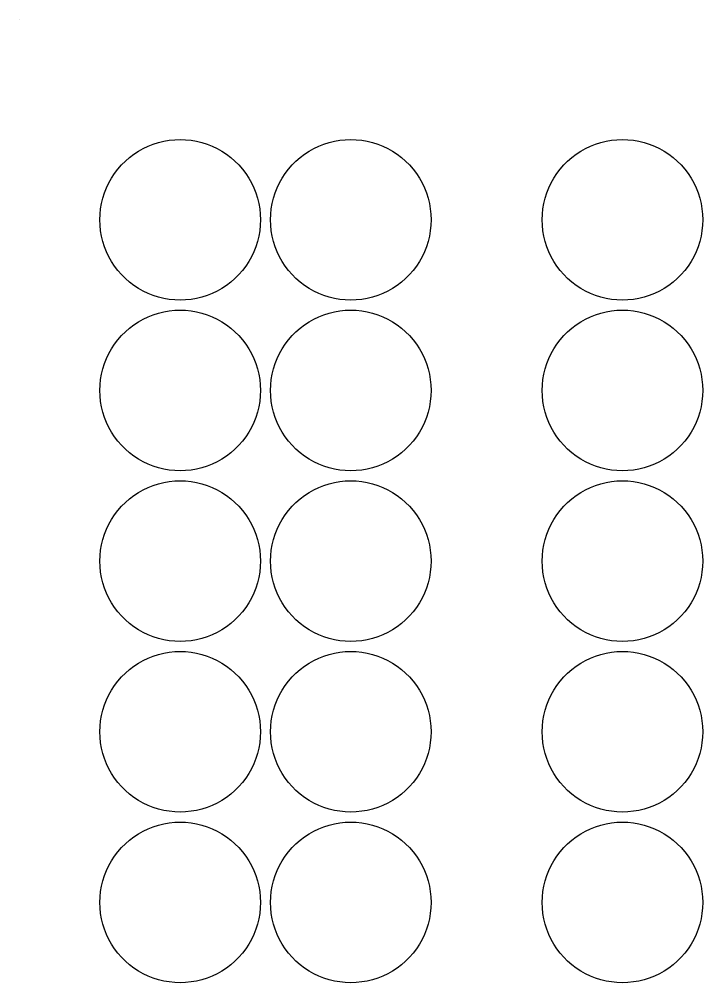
# Model space of a CAD drawing. Extents: x 0 to 279, y 0 to 216.
# Drawn here: x 0 to 136.2, y 23.9 to 215.9 of the extents above; entities that cross this region are included whole.
import ezdxf

# ---------------------------------------------------------------- set-up
doc = ezdxf.new("R2010")
doc.units = 0
doc.layers.add('ANCHOR', color=7, linetype='CONTINUOUS')
doc.layers.add('CUT', color=1, linetype='CONTINUOUS')

msp = doc.modelspace()

# ---------------------------------------------------------------- linework, layer by layer
at = {"layer": 'ANCHOR'}
msp.add_lwpolyline([(0, 215.9), (0.01, 215.9), (0.01, 215.89), (0, 215.89)], close=True, dxfattribs=at)
at = {"layer": 'CUT'}
for points in [[(48.066, 175.95), (48.0287, 174.8581), (47.917, 173.7713), (47.7313, 172.6947), (47.4727, 171.6333), (47.1422, 170.5919), (46.7414, 169.5756), (46.2722, 168.589), (45.7367, 167.6367), (45.1375, 166.7231), (44.4774, 165.8526), (43.7594, 165.0291), (42.9869, 164.2566), (42.1634, 163.5386), (41.2929, 162.8785), (40.3793, 162.2793), (39.427, 161.7438), (38.4404, 161.2746), (37.4241, 160.8738), (36.3827, 160.5433), (35.3213, 160.2847), (34.2447, 160.099), (33.1579, 159.9873), (32.066, 159.95), (30.9741, 159.9873), (29.8873, 160.099), (28.8107, 160.2847), (27.7493, 160.5433), (26.7079, 160.8738), (25.6916, 161.2746), (24.705, 161.7438), (23.7527, 162.2793), (22.8391, 162.8785), (21.9686, 163.5386), (21.1451, 164.2566), (20.3726, 165.0291), (19.6546, 165.8526), (18.9945, 166.7231), (18.3953, 167.6367), (17.8598, 168.589), (17.3906, 169.5756), (16.9898, 170.5919), (16.6593, 171.6333), (16.4007, 172.6947), (16.215, 173.7713), (16.1033, 174.8581), (16.066, 175.95), (16.1033, 177.0419), (16.215, 178.1287), (16.4007, 179.2053), (16.6593, 180.2667), (16.9898, 181.3081), (17.3906, 182.3244), (17.8598, 183.311), (18.3953, 184.2633), (18.9945, 185.1769), (19.6546, 186.0474), (20.3726, 186.8709), (21.1451, 187.6434), (21.9686, 188.3614), (22.8391, 189.0215), (23.7527, 189.6207), (24.705, 190.1562), (25.6916, 190.6254), (26.7079, 191.0262), (27.7493, 191.3567), (28.8107, 191.6153), (29.8873, 191.801), (30.9741, 191.9127), (32.066, 191.95), (33.1579, 191.9127), (34.2447, 191.801), (35.3213, 191.6153), (36.3827, 191.3567), (37.4241, 191.0262), (38.4404, 190.6254), (39.427, 190.1562), (40.3793, 189.6207), (41.2929, 189.0215), (42.1634, 188.3614), (42.9869, 187.6434), (43.7594, 186.8709), (44.4774, 186.0474), (45.1375, 185.1769), (45.7367, 184.2633), (46.2722, 183.311), (46.7414, 182.3244), (47.1422, 181.3081), (47.4727, 180.2667), (47.7313, 179.2053), (47.917, 178.1287), (48.0287, 177.0419)], [(82.066, 175.95), (82.0287, 174.8581), (81.917, 173.7713), (81.7313, 172.6947), (81.4727, 171.6333), (81.1422, 170.5919), (80.7414, 169.5756), (80.2722, 168.589), (79.7367, 167.6367), (79.1375, 166.7231), (78.4774, 165.8526), (77.7594, 165.0291), (76.9869, 164.2566), (76.1634, 163.5386), (75.2929, 162.8785), (74.3793, 162.2793), (73.427, 161.7438), (72.4404, 161.2746), (71.4241, 160.8738), (70.3827, 160.5433), (69.3213, 160.2847), (68.2447, 160.099), (67.1579, 159.9873), (66.066, 159.95), (64.9741, 159.9873), (63.8873, 160.099), (62.8107, 160.2847), (61.7493, 160.5433), (60.7079, 160.8738), (59.6916, 161.2746), (58.705, 161.7438), (57.7527, 162.2793), (56.8391, 162.8785), (55.9686, 163.5386), (55.1451, 164.2566), (54.3726, 165.0291), (53.6546, 165.8526), (52.9945, 166.7231), (52.3953, 167.6367), (51.8598, 168.589), (51.3906, 169.5756), (50.9898, 170.5919), (50.6593, 171.6333), (50.4007, 172.6947), (50.215, 173.7713), (50.1033, 174.8581), (50.066, 175.95), (50.1033, 177.0419), (50.215, 178.1287), (50.4007, 179.2053), (50.6593, 180.2667), (50.9898, 181.3081), (51.3906, 182.3244), (51.8598, 183.311), (52.3953, 184.2633), (52.9945, 185.1769), (53.6546, 186.0474), (54.3726, 186.8709), (55.1451, 187.6434), (55.9686, 188.3614), (56.8391, 189.0215), (57.7527, 189.6207), (58.705, 190.1562), (59.6916, 190.6254), (60.7079, 191.0262), (61.7493, 191.3567), (62.8107, 191.6153), (63.8873, 191.801), (64.9741, 191.9127), (66.066, 191.95), (67.1579, 191.9127), (68.2447, 191.801), (69.3213, 191.6153), (70.3827, 191.3567), (71.4241, 191.0262), (72.4404, 190.6254), (73.427, 190.1562), (74.3793, 189.6207), (75.2929, 189.0215), (76.1634, 188.3614), (76.9869, 187.6434), (77.7594, 186.8709), (78.4774, 186.0474), (79.1375, 185.1769), (79.7367, 184.2633), (80.2722, 183.311), (80.7414, 182.3244), (81.1422, 181.3081), (81.4727, 180.2667), (81.7313, 179.2053), (81.917, 178.1287), (82.0287, 177.0419)], [(136.201, 175.95), (136.1637, 174.8581), (136.052, 173.7713), (135.8663, 172.6947), (135.6077, 171.6333), (135.2772, 170.5919), (134.8764, 169.5756), (134.4072, 168.589), (133.8717, 167.6367), (133.2725, 166.7231), (132.6124, 165.8526), (131.8944, 165.0291), (131.1219, 164.2566), (130.2984, 163.5386), (129.4279, 162.8785), (128.5143, 162.2793), (127.562, 161.7438), (126.5754, 161.2746), (125.5591, 160.8738), (124.5177, 160.5433), (123.4563, 160.2847), (122.3797, 160.099), (121.2929, 159.9873), (120.201, 159.95), (119.1091, 159.9873), (118.0223, 160.099), (116.9457, 160.2847), (115.8843, 160.5433), (114.8429, 160.8738), (113.8266, 161.2746), (112.84, 161.7438), (111.8877, 162.2793), (110.9741, 162.8785), (110.1036, 163.5386), (109.2801, 164.2566), (108.5076, 165.0291), (107.7896, 165.8526), (107.1295, 166.7231), (106.5303, 167.6367), (105.9948, 168.589), (105.5256, 169.5756), (105.1248, 170.5919), (104.7943, 171.6333), (104.5357, 172.6947), (104.35, 173.7713), (104.2383, 174.8581), (104.201, 175.95), (104.2383, 177.0419), (104.35, 178.1287), (104.5357, 179.2053), (104.7943, 180.2667), (105.1248, 181.3081), (105.5256, 182.3244), (105.9948, 183.311), (106.5303, 184.2633), (107.1295, 185.1769), (107.7896, 186.0474), (108.5076, 186.8709), (109.2801, 187.6434), (110.1036, 188.3614), (110.9741, 189.0215), (111.8877, 189.6207), (112.84, 190.1562), (113.8266, 190.6254), (114.8429, 191.0262), (115.8843, 191.3567), (116.9457, 191.6153), (118.0223, 191.801), (119.1091, 191.9127), (120.201, 191.95), (121.2929, 191.9127), (122.3797, 191.801), (123.4563, 191.6153), (124.5177, 191.3567), (125.5591, 191.0262), (126.5754, 190.6254), (127.562, 190.1562), (128.5143, 189.6207), (129.4279, 189.0215), (130.2984, 188.3614), (131.1219, 187.6434), (131.8944, 186.8709), (132.6124, 186.0474), (133.2725, 185.1769), (133.8717, 184.2633), (134.4072, 183.311), (134.8764, 182.3244), (135.2772, 181.3081), (135.6077, 180.2667), (135.8663, 179.2053), (136.052, 178.1287), (136.1637, 177.0419)], [(48.066, 141.95), (48.0287, 140.8581), (47.917, 139.7713), (47.7313, 138.6947), (47.4727, 137.6333), (47.1422, 136.5919), (46.7414, 135.5756), (46.2722, 134.589), (45.7367, 133.6367), (45.1375, 132.7231), (44.4774, 131.8526), (43.7594, 131.0291), (42.9869, 130.2566), (42.1634, 129.5386), (41.2929, 128.8785), (40.3793, 128.2793), (39.427, 127.7438), (38.4404, 127.2746), (37.4241, 126.8738), (36.3827, 126.5433), (35.3213, 126.2847), (34.2447, 126.099), (33.1579, 125.9873), (32.066, 125.95), (30.9741, 125.9873), (29.8873, 126.099), (28.8107, 126.2847), (27.7493, 126.5433), (26.7079, 126.8738), (25.6916, 127.2746), (24.705, 127.7438), (23.7527, 128.2793), (22.8391, 128.8785), (21.9686, 129.5386), (21.1451, 130.2566), (20.3726, 131.0291), (19.6546, 131.8526), (18.9945, 132.7231), (18.3953, 133.6367), (17.8598, 134.589), (17.3906, 135.5756), (16.9898, 136.5919), (16.6593, 137.6333), (16.4007, 138.6947), (16.215, 139.7713), (16.1033, 140.8581), (16.066, 141.95), (16.1033, 143.0419), (16.215, 144.1287), (16.4007, 145.2053), (16.6593, 146.2667), (16.9898, 147.3081), (17.3906, 148.3244), (17.8598, 149.311), (18.3953, 150.2633), (18.9945, 151.1769), (19.6546, 152.0474), (20.3726, 152.8709), (21.1451, 153.6434), (21.9686, 154.3614), (22.8391, 155.0215), (23.7527, 155.6207), (24.705, 156.1562), (25.6916, 156.6254), (26.7079, 157.0262), (27.7493, 157.3567), (28.8107, 157.6153), (29.8873, 157.801), (30.9741, 157.9127), (32.066, 157.95), (33.1579, 157.9127), (34.2447, 157.801), (35.3213, 157.6153), (36.3827, 157.3567), (37.4241, 157.0262), (38.4404, 156.6254), (39.427, 156.1562), (40.3793, 155.6207), (41.2929, 155.0215), (42.1634, 154.3614), (42.9869, 153.6434), (43.7594, 152.8709), (44.4774, 152.0474), (45.1375, 151.1769), (45.7367, 150.2633), (46.2722, 149.311), (46.7414, 148.3244), (47.1422, 147.3081), (47.4727, 146.2667), (47.7313, 145.2053), (47.917, 144.1287), (48.0287, 143.0419)], [(82.066, 141.95), (82.0287, 140.8581), (81.917, 139.7713), (81.7313, 138.6947), (81.4727, 137.6333), (81.1422, 136.5919), (80.7414, 135.5756), (80.2722, 134.589), (79.7367, 133.6367), (79.1375, 132.7231), (78.4774, 131.8526), (77.7594, 131.0291), (76.9869, 130.2566), (76.1634, 129.5386), (75.2929, 128.8785), (74.3793, 128.2793), (73.427, 127.7438), (72.4404, 127.2746), (71.4241, 126.8738), (70.3827, 126.5433), (69.3213, 126.2847), (68.2447, 126.099), (67.1579, 125.9873), (66.066, 125.95), (64.9741, 125.9873), (63.8873, 126.099), (62.8107, 126.2847), (61.7493, 126.5433), (60.7079, 126.8738), (59.6916, 127.2746), (58.705, 127.7438), (57.7527, 128.2793), (56.8391, 128.8785), (55.9686, 129.5386), (55.1451, 130.2566), (54.3726, 131.0291), (53.6546, 131.8526), (52.9945, 132.7231), (52.3953, 133.6367), (51.8598, 134.589), (51.3906, 135.5756), (50.9898, 136.5919), (50.6593, 137.6333), (50.4007, 138.6947), (50.215, 139.7713), (50.1033, 140.8581), (50.066, 141.95), (50.1033, 143.0419), (50.215, 144.1287), (50.4007, 145.2053), (50.6593, 146.2667), (50.9898, 147.3081), (51.3906, 148.3244), (51.8598, 149.311), (52.3953, 150.2633), (52.9945, 151.1769), (53.6546, 152.0474), (54.3726, 152.8709), (55.1451, 153.6434), (55.9686, 154.3614), (56.8391, 155.0215), (57.7527, 155.6207), (58.705, 156.1562), (59.6916, 156.6254), (60.7079, 157.0262), (61.7493, 157.3567), (62.8107, 157.6153), (63.8873, 157.801), (64.9741, 157.9127), (66.066, 157.95), (67.1579, 157.9127), (68.2447, 157.801), (69.3213, 157.6153), (70.3827, 157.3567), (71.4241, 157.0262), (72.4404, 156.6254), (73.427, 156.1562), (74.3793, 155.6207), (75.2929, 155.0215), (76.1634, 154.3614), (76.9869, 153.6434), (77.7594, 152.8709), (78.4774, 152.0474), (79.1375, 151.1769), (79.7367, 150.2633), (80.2722, 149.311), (80.7414, 148.3244), (81.1422, 147.3081), (81.4727, 146.2667), (81.7313, 145.2053), (81.917, 144.1287), (82.0287, 143.0419)], [(136.201, 141.95), (136.1637, 140.8581), (136.052, 139.7713), (135.8663, 138.6947), (135.6077, 137.6333), (135.2772, 136.5919), (134.8764, 135.5756), (134.4072, 134.589), (133.8717, 133.6367), (133.2725, 132.7231), (132.6124, 131.8526), (131.8944, 131.0291), (131.1219, 130.2566), (130.2984, 129.5386), (129.4279, 128.8785), (128.5143, 128.2793), (127.562, 127.7438), (126.5754, 127.2746), (125.5591, 126.8738), (124.5177, 126.5433), (123.4563, 126.2847), (122.3797, 126.099), (121.2929, 125.9873), (120.201, 125.95), (119.1091, 125.9873), (118.0223, 126.099), (116.9457, 126.2847), (115.8843, 126.5433), (114.8429, 126.8738), (113.8266, 127.2746), (112.84, 127.7438), (111.8877, 128.2793), (110.9741, 128.8785), (110.1036, 129.5386), (109.2801, 130.2566), (108.5076, 131.0291), (107.7896, 131.8526), (107.1295, 132.7231), (106.5303, 133.6367), (105.9948, 134.589), (105.5256, 135.5756), (105.1248, 136.5919), (104.7943, 137.6333), (104.5357, 138.6947), (104.35, 139.7713), (104.2383, 140.8581), (104.201, 141.95), (104.2383, 143.0419), (104.35, 144.1287), (104.5357, 145.2053), (104.7943, 146.2667), (105.1248, 147.3081), (105.5256, 148.3244), (105.9948, 149.311), (106.5303, 150.2633), (107.1295, 151.1769), (107.7896, 152.0474), (108.5076, 152.8709), (109.2801, 153.6434), (110.1036, 154.3614), (110.9741, 155.0215), (111.8877, 155.6207), (112.84, 156.1562), (113.8266, 156.6254), (114.8429, 157.0262), (115.8843, 157.3567), (116.9457, 157.6153), (118.0223, 157.801), (119.1091, 157.9127), (120.201, 157.95), (121.2929, 157.9127), (122.3797, 157.801), (123.4563, 157.6153), (124.5177, 157.3567), (125.5591, 157.0262), (126.5754, 156.6254), (127.562, 156.1562), (128.5143, 155.6207), (129.4279, 155.0215), (130.2984, 154.3614), (131.1219, 153.6434), (131.8944, 152.8709), (132.6124, 152.0474), (133.2725, 151.1769), (133.8717, 150.2633), (134.4072, 149.311), (134.8764, 148.3244), (135.2772, 147.3081), (135.6077, 146.2667), (135.8663, 145.2053), (136.052, 144.1287), (136.1637, 143.0419)], [(48.066, 107.95), (48.0287, 106.8581), (47.917, 105.7713), (47.7313, 104.6947), (47.4727, 103.6333), (47.1422, 102.5919), (46.7414, 101.5756), (46.2722, 100.589), (45.7367, 99.6367), (45.1375, 98.7231), (44.4774, 97.8526), (43.7594, 97.0291), (42.9869, 96.2566), (42.1634, 95.5386), (41.2929, 94.8785), (40.3793, 94.2793), (39.427, 93.7438), (38.4404, 93.2746), (37.4241, 92.8738), (36.3827, 92.5433), (35.3213, 92.2847), (34.2447, 92.099), (33.1579, 91.9873), (32.066, 91.95), (30.9741, 91.9873), (29.8873, 92.099), (28.8107, 92.2847), (27.7493, 92.5433), (26.7079, 92.8738), (25.6916, 93.2746), (24.705, 93.7438), (23.7527, 94.2793), (22.8391, 94.8785), (21.9686, 95.5386), (21.1451, 96.2566), (20.3726, 97.0291), (19.6546, 97.8526), (18.9945, 98.7231), (18.3953, 99.6367), (17.8598, 100.589), (17.3906, 101.5756), (16.9898, 102.5919), (16.6593, 103.6333), (16.4007, 104.6947), (16.215, 105.7713), (16.1033, 106.8581), (16.066, 107.95), (16.1033, 109.0419), (16.215, 110.1287), (16.4007, 111.2053), (16.6593, 112.2667), (16.9898, 113.3081), (17.3906, 114.3244), (17.8598, 115.311), (18.3953, 116.2633), (18.9945, 117.1769), (19.6546, 118.0474), (20.3726, 118.8709), (21.1451, 119.6434), (21.9686, 120.3614), (22.8391, 121.0215), (23.7527, 121.6207), (24.705, 122.1562), (25.6916, 122.6254), (26.7079, 123.0262), (27.7493, 123.3567), (28.8107, 123.6153), (29.8873, 123.801), (30.9741, 123.9127), (32.066, 123.95), (33.1579, 123.9127), (34.2447, 123.801), (35.3213, 123.6153), (36.3827, 123.3567), (37.4241, 123.0262), (38.4404, 122.6254), (39.427, 122.1562), (40.3793, 121.6207), (41.2929, 121.0215), (42.1634, 120.3614), (42.9869, 119.6434), (43.7594, 118.8709), (44.4774, 118.0474), (45.1375, 117.1769), (45.7367, 116.2633), (46.2722, 115.311), (46.7414, 114.3244), (47.1422, 113.3081), (47.4727, 112.2667), (47.7313, 111.2053), (47.917, 110.1287), (48.0287, 109.0419)], [(82.066, 107.95), (82.0287, 106.8581), (81.917, 105.7713), (81.7313, 104.6947), (81.4727, 103.6333), (81.1422, 102.5919), (80.7414, 101.5756), (80.2722, 100.589), (79.7367, 99.6367), (79.1375, 98.7231), (78.4774, 97.8526), (77.7594, 97.0291), (76.9869, 96.2566), (76.1634, 95.5386), (75.2929, 94.8785), (74.3793, 94.2793), (73.427, 93.7438), (72.4404, 93.2746), (71.4241, 92.8738), (70.3827, 92.5433), (69.3213, 92.2847), (68.2447, 92.099), (67.1579, 91.9873), (66.066, 91.95), (64.9741, 91.9873), (63.8873, 92.099), (62.8107, 92.2847), (61.7493, 92.5433), (60.7079, 92.8738), (59.6916, 93.2746), (58.705, 93.7438), (57.7527, 94.2793), (56.8391, 94.8785), (55.9686, 95.5386), (55.1451, 96.2566), (54.3726, 97.0291), (53.6546, 97.8526), (52.9945, 98.7231), (52.3953, 99.6367), (51.8598, 100.589), (51.3906, 101.5756), (50.9898, 102.5919), (50.6593, 103.6333), (50.4007, 104.6947), (50.215, 105.7713), (50.1033, 106.8581), (50.066, 107.95), (50.1033, 109.0419), (50.215, 110.1287), (50.4007, 111.2053), (50.6593, 112.2667), (50.9898, 113.3081), (51.3906, 114.3244), (51.8598, 115.311), (52.3953, 116.2633), (52.9945, 117.1769), (53.6546, 118.0474), (54.3726, 118.8709), (55.1451, 119.6434), (55.9686, 120.3614), (56.8391, 121.0215), (57.7527, 121.6207), (58.705, 122.1562), (59.6916, 122.6254), (60.7079, 123.0262), (61.7493, 123.3567), (62.8107, 123.6153), (63.8873, 123.801), (64.9741, 123.9127), (66.066, 123.95), (67.1579, 123.9127), (68.2447, 123.801), (69.3213, 123.6153), (70.3827, 123.3567), (71.4241, 123.0262), (72.4404, 122.6254), (73.427, 122.1562), (74.3793, 121.6207), (75.2929, 121.0215), (76.1634, 120.3614), (76.9869, 119.6434), (77.7594, 118.8709), (78.4774, 118.0474), (79.1375, 117.1769), (79.7367, 116.2633), (80.2722, 115.311), (80.7414, 114.3244), (81.1422, 113.3081), (81.4727, 112.2667), (81.7313, 111.2053), (81.917, 110.1287), (82.0287, 109.0419)], [(136.201, 107.95), (136.1637, 106.8581), (136.052, 105.7713), (135.8663, 104.6947), (135.6077, 103.6333), (135.2772, 102.5919), (134.8764, 101.5756), (134.4072, 100.589), (133.8717, 99.6367), (133.2725, 98.7231), (132.6124, 97.8526), (131.8944, 97.0291), (131.1219, 96.2566), (130.2984, 95.5386), (129.4279, 94.8785), (128.5143, 94.2793), (127.562, 93.7438), (126.5754, 93.2746), (125.5591, 92.8738), (124.5177, 92.5433), (123.4563, 92.2847), (122.3797, 92.099), (121.2929, 91.9873), (120.201, 91.95), (119.1091, 91.9873), (118.0223, 92.099), (116.9457, 92.2847), (115.8843, 92.5433), (114.8429, 92.8738), (113.8266, 93.2746), (112.84, 93.7438), (111.8877, 94.2793), (110.9741, 94.8785), (110.1036, 95.5386), (109.2801, 96.2566), (108.5076, 97.0291), (107.7896, 97.8526), (107.1295, 98.7231), (106.5303, 99.6367), (105.9948, 100.589), (105.5256, 101.5756), (105.1248, 102.5919), (104.7943, 103.6333), (104.5357, 104.6947), (104.35, 105.7713), (104.2383, 106.8581), (104.201, 107.95), (104.2383, 109.0419), (104.35, 110.1287), (104.5357, 111.2053), (104.7943, 112.2667), (105.1248, 113.3081), (105.5256, 114.3244), (105.9948, 115.311), (106.5303, 116.2633), (107.1295, 117.1769), (107.7896, 118.0474), (108.5076, 118.8709), (109.2801, 119.6434), (110.1036, 120.3614), (110.9741, 121.0215), (111.8877, 121.6207), (112.84, 122.1562), (113.8266, 122.6254), (114.8429, 123.0262), (115.8843, 123.3567), (116.9457, 123.6153), (118.0223, 123.801), (119.1091, 123.9127), (120.201, 123.95), (121.2929, 123.9127), (122.3797, 123.801), (123.4563, 123.6153), (124.5177, 123.3567), (125.5591, 123.0262), (126.5754, 122.6254), (127.562, 122.1562), (128.5143, 121.6207), (129.4279, 121.0215), (130.2984, 120.3614), (131.1219, 119.6434), (131.8944, 118.8709), (132.6124, 118.0474), (133.2725, 117.1769), (133.8717, 116.2633), (134.4072, 115.311), (134.8764, 114.3244), (135.2772, 113.3081), (135.6077, 112.2667), (135.8663, 111.2053), (136.052, 110.1287), (136.1637, 109.0419)], [(48.066, 73.95), (48.0287, 72.8581), (47.917, 71.7713), (47.7313, 70.6947), (47.4727, 69.6333), (47.1422, 68.5919), (46.7414, 67.5756), (46.2722, 66.589), (45.7367, 65.6367), (45.1375, 64.7231), (44.4774, 63.8526), (43.7594, 63.0291), (42.9869, 62.2566), (42.1634, 61.5386), (41.2929, 60.8785), (40.3793, 60.2793), (39.427, 59.7438), (38.4404, 59.2746), (37.4241, 58.8738), (36.3827, 58.5433), (35.3213, 58.2847), (34.2447, 58.099), (33.1579, 57.9873), (32.066, 57.95), (30.9741, 57.9873), (29.8873, 58.099), (28.8107, 58.2847), (27.7493, 58.5433), (26.7079, 58.8738), (25.6916, 59.2746), (24.705, 59.7438), (23.7527, 60.2793), (22.8391, 60.8785), (21.9686, 61.5386), (21.1451, 62.2566), (20.3726, 63.0291), (19.6546, 63.8526), (18.9945, 64.7231), (18.3953, 65.6367), (17.8598, 66.589), (17.3906, 67.5756), (16.9898, 68.5919), (16.6593, 69.6333), (16.4007, 70.6947), (16.215, 71.7713), (16.1033, 72.8581), (16.066, 73.95), (16.1033, 75.0419), (16.215, 76.1287), (16.4007, 77.2053), (16.6593, 78.2667), (16.9898, 79.3081), (17.3906, 80.3244), (17.8598, 81.311), (18.3953, 82.2633), (18.9945, 83.1769), (19.6546, 84.0474), (20.3726, 84.8709), (21.1451, 85.6434), (21.9686, 86.3614), (22.8391, 87.0215), (23.7527, 87.6207), (24.705, 88.1562), (25.6916, 88.6254), (26.7079, 89.0262), (27.7493, 89.3567), (28.8107, 89.6153), (29.8873, 89.801), (30.9741, 89.9127), (32.066, 89.95), (33.1579, 89.9127), (34.2447, 89.801), (35.3213, 89.6153), (36.3827, 89.3567), (37.4241, 89.0262), (38.4404, 88.6254), (39.427, 88.1562), (40.3793, 87.6207), (41.2929, 87.0215), (42.1634, 86.3614), (42.9869, 85.6434), (43.7594, 84.8709), (44.4774, 84.0474), (45.1375, 83.1769), (45.7367, 82.2633), (46.2722, 81.311), (46.7414, 80.3244), (47.1422, 79.3081), (47.4727, 78.2667), (47.7313, 77.2053), (47.917, 76.1287), (48.0287, 75.0419)], [(82.066, 73.95), (82.0287, 72.8581), (81.917, 71.7713), (81.7313, 70.6947), (81.4727, 69.6333), (81.1422, 68.5919), (80.7414, 67.5756), (80.2722, 66.589), (79.7367, 65.6367), (79.1375, 64.7231), (78.4774, 63.8526), (77.7594, 63.0291), (76.9869, 62.2566), (76.1634, 61.5386), (75.2929, 60.8785), (74.3793, 60.2793), (73.427, 59.7438), (72.4404, 59.2746), (71.4241, 58.8738), (70.3827, 58.5433), (69.3213, 58.2847), (68.2447, 58.099), (67.1579, 57.9873), (66.066, 57.95), (64.9741, 57.9873), (63.8873, 58.099), (62.8107, 58.2847), (61.7493, 58.5433), (60.7079, 58.8738), (59.6916, 59.2746), (58.705, 59.7438), (57.7527, 60.2793), (56.8391, 60.8785), (55.9686, 61.5386), (55.1451, 62.2566), (54.3726, 63.0291), (53.6546, 63.8526), (52.9945, 64.7231), (52.3953, 65.6367), (51.8598, 66.589), (51.3906, 67.5756), (50.9898, 68.5919), (50.6593, 69.6333), (50.4007, 70.6947), (50.215, 71.7713), (50.1033, 72.8581), (50.066, 73.95), (50.1033, 75.0419), (50.215, 76.1287), (50.4007, 77.2053), (50.6593, 78.2667), (50.9898, 79.3081), (51.3906, 80.3244), (51.8598, 81.311), (52.3953, 82.2633), (52.9945, 83.1769), (53.6546, 84.0474), (54.3726, 84.8709), (55.1451, 85.6434), (55.9686, 86.3614), (56.8391, 87.0215), (57.7527, 87.6207), (58.705, 88.1562), (59.6916, 88.6254), (60.7079, 89.0262), (61.7493, 89.3567), (62.8107, 89.6153), (63.8873, 89.801), (64.9741, 89.9127), (66.066, 89.95), (67.1579, 89.9127), (68.2447, 89.801), (69.3213, 89.6153), (70.3827, 89.3567), (71.4241, 89.0262), (72.4404, 88.6254), (73.427, 88.1562), (74.3793, 87.6207), (75.2929, 87.0215), (76.1634, 86.3614), (76.9869, 85.6434), (77.7594, 84.8709), (78.4774, 84.0474), (79.1375, 83.1769), (79.7367, 82.2633), (80.2722, 81.311), (80.7414, 80.3244), (81.1422, 79.3081), (81.4727, 78.2667), (81.7313, 77.2053), (81.917, 76.1287), (82.0287, 75.0419)], [(136.201, 73.95), (136.1637, 72.8581), (136.052, 71.7713), (135.8663, 70.6947), (135.6077, 69.6333), (135.2772, 68.5919), (134.8764, 67.5756), (134.4072, 66.589), (133.8717, 65.6367), (133.2725, 64.7231), (132.6124, 63.8526), (131.8944, 63.0291), (131.1219, 62.2566), (130.2984, 61.5386), (129.4279, 60.8785), (128.5143, 60.2793), (127.562, 59.7438), (126.5754, 59.2746), (125.5591, 58.8738), (124.5177, 58.5433), (123.4563, 58.2847), (122.3797, 58.099), (121.2929, 57.9873), (120.201, 57.95), (119.1091, 57.9873), (118.0223, 58.099), (116.9457, 58.2847), (115.8843, 58.5433), (114.8429, 58.8738), (113.8266, 59.2746), (112.84, 59.7438), (111.8877, 60.2793), (110.9741, 60.8785), (110.1036, 61.5386), (109.2801, 62.2566), (108.5076, 63.0291), (107.7896, 63.8526), (107.1295, 64.7231), (106.5303, 65.6367), (105.9948, 66.589), (105.5256, 67.5756), (105.1248, 68.5919), (104.7943, 69.6333), (104.5357, 70.6947), (104.35, 71.7713), (104.2383, 72.8581), (104.201, 73.95), (104.2383, 75.0419), (104.35, 76.1287), (104.5357, 77.2053), (104.7943, 78.2667), (105.1248, 79.3081), (105.5256, 80.3244), (105.9948, 81.311), (106.5303, 82.2633), (107.1295, 83.1769), (107.7896, 84.0474), (108.5076, 84.8709), (109.2801, 85.6434), (110.1036, 86.3614), (110.9741, 87.0215), (111.8877, 87.6207), (112.84, 88.1562), (113.8266, 88.6254), (114.8429, 89.0262), (115.8843, 89.3567), (116.9457, 89.6153), (118.0223, 89.801), (119.1091, 89.9127), (120.201, 89.95), (121.2929, 89.9127), (122.3797, 89.801), (123.4563, 89.6153), (124.5177, 89.3567), (125.5591, 89.0262), (126.5754, 88.6254), (127.562, 88.1562), (128.5143, 87.6207), (129.4279, 87.0215), (130.2984, 86.3614), (131.1219, 85.6434), (131.8944, 84.8709), (132.6124, 84.0474), (133.2725, 83.1769), (133.8717, 82.2633), (134.4072, 81.311), (134.8764, 80.3244), (135.2772, 79.3081), (135.6077, 78.2667), (135.8663, 77.2053), (136.052, 76.1287), (136.1637, 75.0419)], [(48.066, 39.95), (48.0287, 38.8581), (47.917, 37.7713), (47.7313, 36.6947), (47.4727, 35.6333), (47.1422, 34.5919), (46.7414, 33.5756), (46.2722, 32.589), (45.7367, 31.6367), (45.1375, 30.7231), (44.4774, 29.8526), (43.7594, 29.0291), (42.9869, 28.2566), (42.1634, 27.5386), (41.2929, 26.8785), (40.3793, 26.2793), (39.427, 25.7438), (38.4404, 25.2746), (37.4241, 24.8738), (36.3827, 24.5433), (35.3213, 24.2847), (34.2447, 24.099), (33.1579, 23.9873), (32.066, 23.95), (30.9741, 23.9873), (29.8873, 24.099), (28.8107, 24.2847), (27.7493, 24.5433), (26.7079, 24.8738), (25.6916, 25.2746), (24.705, 25.7438), (23.7527, 26.2793), (22.8391, 26.8785), (21.9686, 27.5386), (21.1451, 28.2566), (20.3726, 29.0291), (19.6546, 29.8526), (18.9945, 30.7231), (18.3953, 31.6367), (17.8598, 32.589), (17.3906, 33.5756), (16.9898, 34.5919), (16.6593, 35.6333), (16.4007, 36.6947), (16.215, 37.7713), (16.1033, 38.8581), (16.066, 39.95), (16.1033, 41.0419), (16.215, 42.1287), (16.4007, 43.2053), (16.6593, 44.2667), (16.9898, 45.3081), (17.3906, 46.3244), (17.8598, 47.311), (18.3953, 48.2633), (18.9945, 49.1769), (19.6546, 50.0474), (20.3726, 50.8709), (21.1451, 51.6434), (21.9686, 52.3614), (22.8391, 53.0215), (23.7527, 53.6207), (24.705, 54.1562), (25.6916, 54.6254), (26.7079, 55.0262), (27.7493, 55.3567), (28.8107, 55.6153), (29.8873, 55.801), (30.9741, 55.9127), (32.066, 55.95), (33.1579, 55.9127), (34.2447, 55.801), (35.3213, 55.6153), (36.3827, 55.3567), (37.4241, 55.0262), (38.4404, 54.6254), (39.427, 54.1562), (40.3793, 53.6207), (41.2929, 53.0215), (42.1634, 52.3614), (42.9869, 51.6434), (43.7594, 50.8709), (44.4774, 50.0474), (45.1375, 49.1769), (45.7367, 48.2633), (46.2722, 47.311), (46.7414, 46.3244), (47.1422, 45.3081), (47.4727, 44.2667), (47.7313, 43.2053), (47.917, 42.1287), (48.0287, 41.0419)], [(82.066, 39.95), (82.0287, 38.8581), (81.917, 37.7713), (81.7313, 36.6947), (81.4727, 35.6333), (81.1422, 34.5919), (80.7414, 33.5756), (80.2722, 32.589), (79.7367, 31.6367), (79.1375, 30.7231), (78.4774, 29.8526), (77.7594, 29.0291), (76.9869, 28.2566), (76.1634, 27.5386), (75.2929, 26.8785), (74.3793, 26.2793), (73.427, 25.7438), (72.4404, 25.2746), (71.4241, 24.8738), (70.3827, 24.5433), (69.3213, 24.2847), (68.2447, 24.099), (67.1579, 23.9873), (66.066, 23.95), (64.9741, 23.9873), (63.8873, 24.099), (62.8107, 24.2847), (61.7493, 24.5433), (60.7079, 24.8738), (59.6916, 25.2746), (58.705, 25.7438), (57.7527, 26.2793), (56.8391, 26.8785), (55.9686, 27.5386), (55.1451, 28.2566), (54.3726, 29.0291), (53.6546, 29.8526), (52.9945, 30.7231), (52.3953, 31.6367), (51.8598, 32.589), (51.3906, 33.5756), (50.9898, 34.5919), (50.6593, 35.6333), (50.4007, 36.6947), (50.215, 37.7713), (50.1033, 38.8581), (50.066, 39.95), (50.1033, 41.0419), (50.215, 42.1287), (50.4007, 43.2053), (50.6593, 44.2667), (50.9898, 45.3081), (51.3906, 46.3244), (51.8598, 47.311), (52.3953, 48.2633), (52.9945, 49.1769), (53.6546, 50.0474), (54.3726, 50.8709), (55.1451, 51.6434), (55.9686, 52.3614), (56.8391, 53.0215), (57.7527, 53.6207), (58.705, 54.1562), (59.6916, 54.6254), (60.7079, 55.0262), (61.7493, 55.3567), (62.8107, 55.6153), (63.8873, 55.801), (64.9741, 55.9127), (66.066, 55.95), (67.1579, 55.9127), (68.2447, 55.801), (69.3213, 55.6153), (70.3827, 55.3567), (71.4241, 55.0262), (72.4404, 54.6254), (73.427, 54.1562), (74.3793, 53.6207), (75.2929, 53.0215), (76.1634, 52.3614), (76.9869, 51.6434), (77.7594, 50.8709), (78.4774, 50.0474), (79.1375, 49.1769), (79.7367, 48.2633), (80.2722, 47.311), (80.7414, 46.3244), (81.1422, 45.3081), (81.4727, 44.2667), (81.7313, 43.2053), (81.917, 42.1287), (82.0287, 41.0419)], [(136.201, 39.95), (136.1637, 38.8581), (136.052, 37.7713), (135.8663, 36.6947), (135.6077, 35.6333), (135.2772, 34.5919), (134.8764, 33.5756), (134.4072, 32.589), (133.8717, 31.6367), (133.2725, 30.7231), (132.6124, 29.8526), (131.8944, 29.0291), (131.1219, 28.2566), (130.2984, 27.5386), (129.4279, 26.8785), (128.5143, 26.2793), (127.562, 25.7438), (126.5754, 25.2746), (125.5591, 24.8738), (124.5177, 24.5433), (123.4563, 24.2847), (122.3797, 24.099), (121.2929, 23.9873), (120.201, 23.95), (119.1091, 23.9873), (118.0223, 24.099), (116.9457, 24.2847), (115.8843, 24.5433), (114.8429, 24.8738), (113.8266, 25.2746), (112.84, 25.7438), (111.8877, 26.2793), (110.9741, 26.8785), (110.1036, 27.5386), (109.2801, 28.2566), (108.5076, 29.0291), (107.7896, 29.8526), (107.1295, 30.7231), (106.5303, 31.6367), (105.9948, 32.589), (105.5256, 33.5756), (105.1248, 34.5919), (104.7943, 35.6333), (104.5357, 36.6947), (104.35, 37.7713), (104.2383, 38.8581), (104.201, 39.95), (104.2383, 41.0419), (104.35, 42.1287), (104.5357, 43.2053), (104.7943, 44.2667), (105.1248, 45.3081), (105.5256, 46.3244), (105.9948, 47.311), (106.5303, 48.2633), (107.1295, 49.1769), (107.7896, 50.0474), (108.5076, 50.8709), (109.2801, 51.6434), (110.1036, 52.3614), (110.9741, 53.0215), (111.8877, 53.6207), (112.84, 54.1562), (113.8266, 54.6254), (114.8429, 55.0262), (115.8843, 55.3567), (116.9457, 55.6153), (118.0223, 55.801), (119.1091, 55.9127), (120.201, 55.95), (121.2929, 55.9127), (122.3797, 55.801), (123.4563, 55.6153), (124.5177, 55.3567), (125.5591, 55.0262), (126.5754, 54.6254), (127.562, 54.1562), (128.5143, 53.6207), (129.4279, 53.0215), (130.2984, 52.3614), (131.1219, 51.6434), (131.8944, 50.8709), (132.6124, 50.0474), (133.2725, 49.1769), (133.8717, 48.2633), (134.4072, 47.311), (134.8764, 46.3244), (135.2772, 45.3081), (135.6077, 44.2667), (135.8663, 43.2053), (136.052, 42.1287), (136.1637, 41.0419)]]:
    msp.add_lwpolyline(points, close=True, dxfattribs=at)

doc.saveas('drawing.dxf')
